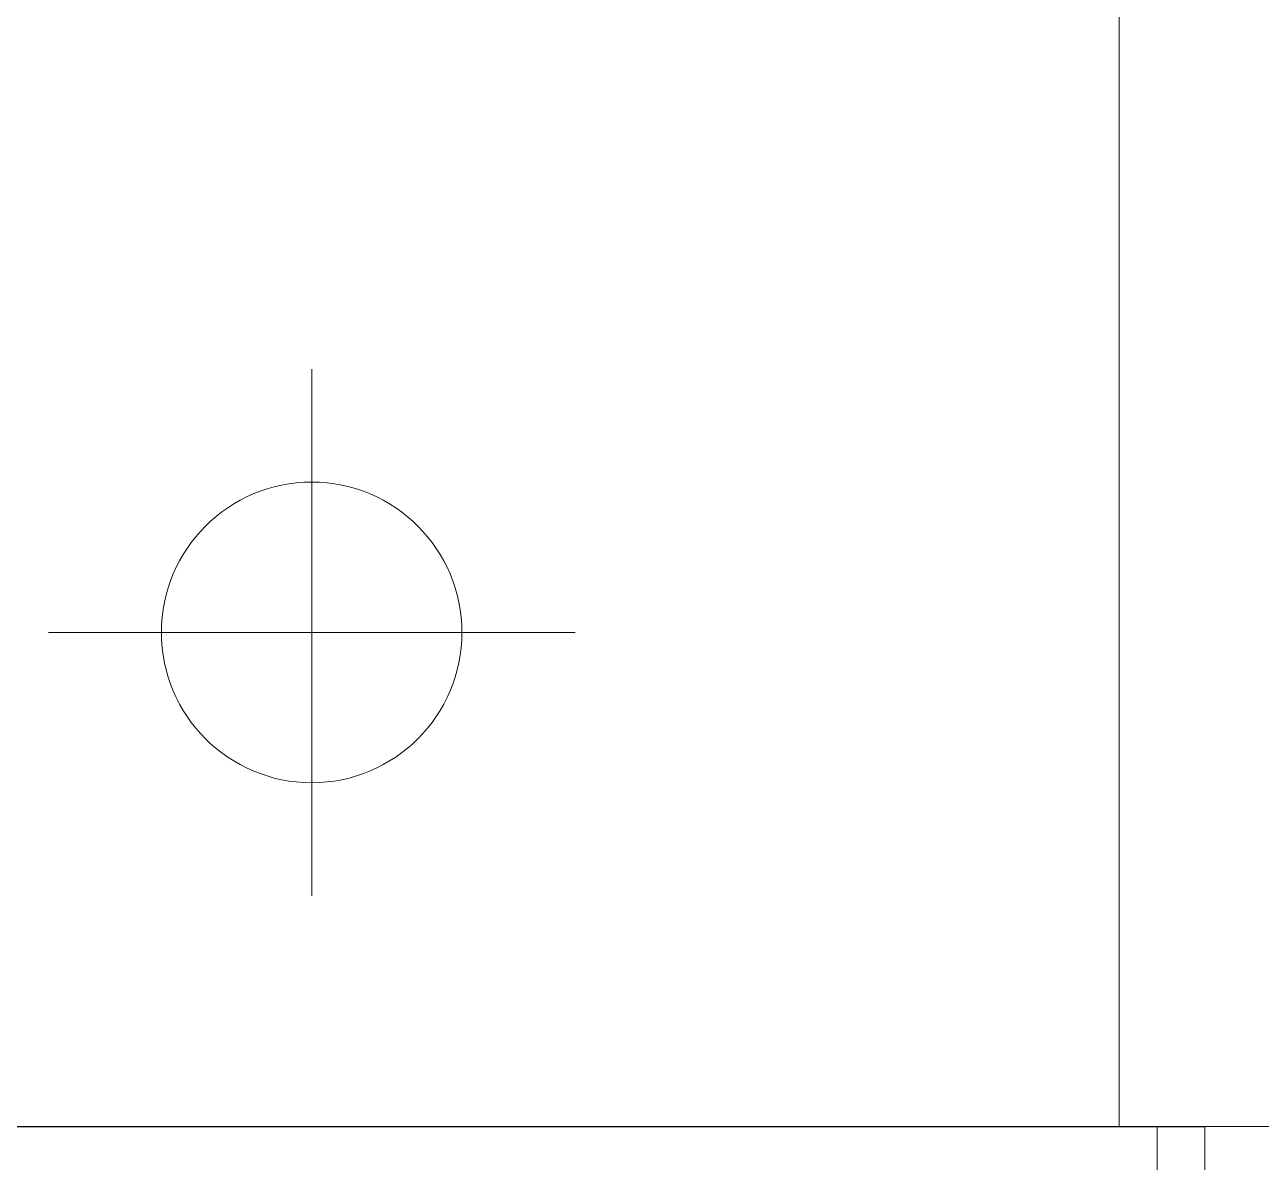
# Model space of a CAD drawing. Header units: millimetres. Extents: x -2143172 to 5255, y -610845 to 279739.
# Drawn here: x -1066677 to -1066027, y -582387 to -581789 of the extents above; entities that cross this region are included whole.
import ezdxf

# ---------------------------------------------------------------- set-up
doc = ezdxf.new("R2010")
doc.units = ezdxf.units.MM
doc.header["$LTSCALE"] = 30
doc.layers.get('0').update_dxf_attribs({"lineweight": 5})
for name, color, linetype, lineweight in [('Aluminum', 7, 'Continuous', 5), ('dims.', 152, 'Continuous', 5), ('LOADING', 163, 'Continuous', 5), ('NEW', 1, 'Continuous', 5), ('Walls', 32, 'Continuous', 5)]:
    doc.layers.add(name, color=color, linetype=linetype, lineweight=lineweight)

# ---------------------------------------------------------------- blocks, each defined once
blk = doc.blocks.new('*X49')
at = {"color": 0}
for p, q in [((13, 1), (13, 1)), ((13, 1), (13, 1)), ((13, 1), (13, 1)), ((13, 1), (13, 1)), ((13, 1), (13, 1)), ((13, 1), (13, 1)), ((13, 1), (13, 1)), ((13, 1), (13, 1)), ((13, 1), (13, 1)), ((13, 1), (13, 1)), ((13, 1), (13, 1)), ((13, 1), (13, 1)), ((13, 1), (13, 1)), ((13, 1), (13, 1)), ((13, 1), (13, 1)), ((13, 1), (14, 1)), ((13, 1), (14, 1)), ((13, 1), (14, 1)), ((13, 1), (13, 1)), ((13, 1), (13, 1)), ((13, 1), (13, 1)), ((13, 1), (13, 1)), ((13, 1), (13, 1)), ((13, 1), (13, 1)), ((13, 1), (13, 1)), ((13, 1), (13, 1)), ((13, 1), (13, 1)), ((13, 1), (13, 1)), ((13, 1), (13, 1)), ((13, 1), (13, 1)), ((13, 1), (13, 1)), ((13, 1), (13, 1)), ((13, 1), (13, 1)), ((13, 1), (13, 1)), ((13, 1), (13, 1)), ((13, 1), (13, 1)), ((13, 1), (13, 1)), ((13, 1), (13, 1)), ((13, 1), (13, 1)), ((13, 1), (13, 1)), ((13, 1), (13, 1)), ((13, 1), (13, 1)), ((13, 1), (13, 1)), ((13, 1), (13, 1)), ((13, 1), (13, 1)), ((13, 1), (13, 1)), ((13, 1), (13, 1)), ((13, 1), (13, 1)), ((13, 1), (13, 1)), ((13, 1), (13, 1)), ((13, 1), (13, 1)), ((13, 1), (13, 1)), ((13, 1), (13, 1)), ((13, 1), (13, 1)), ((13, 1), (13, 1)), ((13, 1), (13, 1)), ((13, 1), (13, 1)), ((13, 1), (13, 1)), ((13, 1), (13, 1)), ((13, 1), (13, 1)), ((13, 1), (13, 1)), ((13, 1), (13, 1)), ((13, 1), (13, 1)), ((13, 1), (13, 1)), ((13, 1), (13, 1)), ((13, 1), (13, 1)), ((13, 1), (13, 1)), ((13, 1), (13, 1)), ((13, 1), (13, 1)), ((13, 1), (13, 1)), ((13, 1), (13, 1)), ((13, 1), (13, 1)), ((13, 1), (13, 1)), ((13, 1), (13, 1)), ((13, 1), (13, 1)), ((13, 1), (13, 1)), ((13, 1), (13, 1)), ((13, 1), (13, 1)), ((13, 1), (13, 1)), ((13, 1), (13, 1)), ((13, 1), (13, 1)), ((13, 1), (13, 1)), ((13, 1), (13, 1)), ((13, 1), (13, 1)), ((13, 1), (13, 1)), ((13, 1), (13, 1)), ((13, 1), (13, 1)), ((13, 1), (13, 1)), ((13, 1), (13, 1)), ((13, 1), (13, 1)), ((13, 1), (13, 1)), ((13, 1), (13, 1)), ((13, 1), (13, 1)), ((13, 1), (13, 1)), ((13, 1), (13, 1)), ((13, 1), (13, 1)), ((13, 1), (13, 1)), ((13, 1), (13, 1)), ((13, 1), (13, 1)), ((13, 1), (13, 1)), ((13, 1), (13, 1)), ((13, 1), (13, 1)), ((13, 1), (13, 1)), ((13, 1), (13, 1)), ((13, 1), (13, 1)), ((13, 1), (13, 1)), ((13, 1), (13, 1)), ((13, 1), (13, 1)), ((13, 1), (13, 1)), ((13, 1), (13, 1)), ((13, 1), (13, 1)), ((13, 1), (13, 1)), ((13, 1), (13, 1)), ((13, 1), (13, 1)), ((13, 1), (13, 1)), ((13, 1), (13, 1)), ((13, 1), (13, 1)), ((13, 1), (13, 1)), ((13, 1), (13, 1)), ((13, 1), (13, 1)), ((13, 1), (13, 1)), ((13, 1), (13, 1)), ((13, 1), (13, 1)), ((13, 1), (14, 1)), ((13, 0), (13, 0)), ((13, 0), (13, 0)), ((13, 0), (13, 0)), ((13, 0), (13, 0)), ((13, 0), (13, 0)), ((13, 0), (13, 0)), ((13, 0), (13, 0)), ((13, 0), (13, 0)), ((13, 0), (13, 0)), ((13, 0), (13, 0)), ((13, 0), (13, 0)), ((13, 0), (13, 0)), ((13, 0), (13, 0)), ((13, 0), (13, 0)), ((13, 0), (13, 0)), ((13, 0), (13, 0)), ((13, 0), (13, 0)), ((13, 0), (13, 0)), ((13, 0), (13, 0)), ((13, 0), (13, 0)), ((13, 0), (13, 0)), ((13, 0), (13, 0)), ((13, 0), (13, 0)), ((13, 0), (13, 0)), ((13, 0), (13, 0)), ((13, 0), (13, 0)), ((13, 0), (13, 0)), ((13, 0), (13, 0)), ((13, 0), (13, 0)), ((13, 0), (13, 0)), ((13, 0), (13, 0)), ((13, 0), (13, 0)), ((13, 0), (13, 0)), ((13, 0), (13, 0)), ((13, 0), (13, 0)), ((13, 0), (13, 0)), ((13, 0), (13, 0)), ((13, 0), (13, 0)), ((13, 0), (13, 0)), ((13, 0), (13, 0)), ((13, 0), (13, 0)), ((13, 0), (13, 0)), ((13, 0), (13, 0)), ((13, 0), (13, 0)), ((13, 0), (13, 0)), ((13, 0), (13, 0)), ((13, 0), (13, 0)), ((13, 0), (13, 0)), ((13, 0), (14, 0)), ((13, 0), (14, 0)), ((13, 0), (13, 0)), ((13, 0), (14, 0)), ((14, 1), (14, 1)), ((14, 1), (14, 1)), ((14, 1), (14, 1)), ((14, 1), (14, 1)), ((14, 1), (14, 1)), ((14, 1), (14, 1)), ((14, 1), (14, 1)), ((14, 1), (14, 1)), ((14, 1), (14, 1)), ((14, 1), (14, 1)), ((14, 1), (14, 1)), ((14, 1), (14, 1)), ((14, 1), (14, 1)), ((14, 1), (14, 1)), ((14, 1), (14, 1)), ((14, 1), (14, 1)), ((14, 1), (14, 1)), ((14, 1), (14, 1)), ((14, 1), (14, 1)), ((14, 1), (14, 1)), ((14, 1), (14, 1)), ((14, 1), (14, 1)), ((14, 1), (14, 1)), ((14, 1), (14, 1)), ((14, 1), (14, 1)), ((14, 1), (14, 1)), ((14, 1), (14, 1)), ((14, 1), (14, 1)), ((14, 1), (14, 1)), ((14, 1), (14, 1)), ((14, 1), (14, 1)), ((14, 1), (14, 1)), ((14, 1), (14, 1)), ((14, 1), (14, 1)), ((14, 1), (14, 1)), ((14, 1), (14, 1)), ((14, 1), (14, 1)), ((14, 1), (14, 1)), ((14, 1), (14, 1)), ((14, 1), (14, 1)), ((14, 1), (14, 1)), ((14, 1), (14, 1)), ((14, 1), (14, 1)), ((14, 1), (14, 1)), ((14, 1), (14, 1)), ((14, 1), (14, 1)), ((14, 1), (14, 1)), ((14, 1), (14, 1)), ((14, 1), (14, 1)), ((14, 1), (14, 1)), ((14, 1), (14, 1)), ((14, 1), (14, 1)), ((14, 1), (14, 1)), ((14, 1), (14, 1)), ((14, 1), (14, 1)), ((14, 1), (14, 1)), ((14, 1), (14, 1)), ((14, 1), (14, 1)), ((14, 1), (14, 1)), ((14, 1), (14, 1)), ((14, 1), (14, 1)), ((14, 1), (14, 1)), ((14, 1), (14, 1)), ((14, 1), (14, 1)), ((14, 1), (14, 1)), ((14, 1), (14, 1)), ((14, 1), (14, 1)), ((14, 1), (14, 1)), ((14, 1), (14, 1)), ((14, 1), (14, 1)), ((14, 1), (14, 1)), ((14, 1), (14, 1)), ((14, 1), (14, 1)), ((14, 1), (14, 1)), ((14, 1), (14, 1)), ((14, 1), (14, 1)), ((14, 1), (14, 1)), ((14, 1), (14, 1)), ((14, 1), (14, 1)), ((14, 1), (14, 1)), ((14, 1), (14, 1)), ((14, 1), (14, 1)), ((14, 1), (14, 1)), ((14, 1), (14, 1)), ((14, 1), (14, 1)), ((14, 1), (14, 1)), ((14, 1), (14, 1)), ((14, 1), (14, 1)), ((14, 1), (14, 1)), ((14, 1), (14, 1)), ((14, 1), (14, 1)), ((14, 1), (14, 1)), ((14, 1), (14, 1)), ((14, 1), (14, 1)), ((14, 0), (14, 0)), ((14, 0), (14, 0)), ((14, 0), (14, 0)), ((14, 0), (14, 0)), ((14, 0), (14, 0)), ((14, 0), (14, 0)), ((14, 0), (14, 0)), ((14, 0), (14, 0)), ((14, 0), (14, 0)), ((14, 0), (14, 0)), ((14, 0), (14, 0)), ((14, 0), (14, 0)), ((14, 0), (14, 0)), ((14, 0), (14, 0)), ((14, 0), (14, 0)), ((14, 0), (14, 0)), ((14, 0), (14, 0)), ((14, 0), (14, 0)), ((14, 0), (14, 0)), ((14, 0), (14, 0)), ((14, 0), (14, 0)), ((14, 0), (14, 0)), ((14, 0), (14, 0)), ((14, 0), (14, 0)), ((14, 0), (14, 0)), ((14, 0), (14, 0)), ((14, 0), (14, 0)), ((14, 0), (14, 0)), ((14, 0), (14, 0)), ((14, 0), (14, 0)), ((14, 0), (14, 0)), ((14, 0), (14, 0)), ((14, 0), (14, 0)), ((14, 0), (14, 0)), ((14, 0), (14, 0)), ((14, 0), (14, 0)), ((14, 0), (14, 0)), ((14, 0), (14, 0)), ((14, 0), (14, 0)), ((14, 0), (14, 0)), ((14, 0), (14, 0)), ((14, 0), (14, 0)), ((14, 0), (14, 0)), ((14, 0), (14, 0)), ((14, 0), (14, 0)), ((14, 0), (14, 0)), ((14, 0), (14, 0)), ((14, 0), (14, 0)), ((13, 0), (13, 0)), ((13, 0), (14, 0)), ((13, 0), (13, 0)), ((13, 0), (14, 0)), ((13, 0), (13, 0)), ((13, 0), (14, 0)), ((13, 0), (13, 0)), ((13, 0), (13, 0)), ((13, 0), (13, 0)), ((13, 0), (13, 0)), ((13, 0), (14, 0)), ((13, 0), (13, 0)), ((13, 0), (14, 0)), ((13, 0), (13, 0)), ((13, 0), (14, 0)), ((13, 0), (13, 0)), ((13, 0), (14, 0)), ((13, 0), (13, 0)), ((13, 0), (14, 0)), ((13, 0), (13, 0)), ((13, 0), (14, 0)), ((13, 0), (13, 0)), ((13, 0), (14, 0)), ((13, 0), (13, 0)), ((13, 0), (13, 0)), ((13, 0), (13, 0)), ((13, 0), (14, 0)), ((13, 0), (13, 0)), ((13, 0), (14, 0)), ((13, 0), (13, 0)), ((13, 0), (14, 0)), ((13, 0), (13, 0)), ((13, 0), (14, 0)), ((13, 0), (13, 0)), ((13, 0), (13, 0)), ((13, 0), (13, 0)), ((13, 0), (13, 0)), ((13, 0), (13, 0)), ((13, 0), (13, 0)), ((13, 0), (13, 0)), ((13, 0), (13, 0)), ((13, 0), (13, 0)), ((13, 0), (13, 0)), ((13, 0), (13, 0)), ((13, 0), (13, 0)), ((13, 0), (13, 0)), ((13, 0), (13, 0)), ((13, 0), (13, 0)), ((13, 0), (13, 0)), ((13, 0), (13, 0)), ((13, 0), (13, 0)), ((13, 0), (13, 0)), ((13, 0), (13, 0)), ((13, 0), (13, 0)), ((13, 0), (13, 0)), ((13, 0), (13, 0)), ((13, 0), (13, 0)), ((13, 0), (13, 0)), ((13, 0), (13, 0)), ((13, 0), (13, 0)), ((13, 0), (13, 0)), ((13, 0), (13, 0)), ((13, 0), (13, 0)), ((13, 0), (13, 0)), ((13, -1), (13, -1)), ((13, -1), (13, -1)), ((13, -1), (13, -1)), ((13, -1), (13, -1)), ((13, -1), (13, -1)), ((13, -1), (14, -1)), ((13, -1), (13, -1)), ((14, 0), (14, 0)), ((14, 0), (14, 0)), ((14, 0), (14, 0)), ((14, 0), (14, 0)), ((14, 0), (14, 0)), ((14, 0), (14, 0)), ((14, 0), (14, 0)), ((14, 0), (14, 0)), ((14, 0), (14, 0)), ((14, 0), (14, 0)), ((14, 0), (14, 0)), ((14, 0), (14, 0)), ((14, 0), (14, 0)), ((14, 0), (14, 0)), ((14, 0), (14, 0)), ((13, 0), (14, 0)), ((14, 0), (14, 0)), ((14, 0), (14, 0)), ((14, 0), (14, 0)), ((14, 0), (14, 0)), ((14, 0), (14, 0)), ((14, 0), (14, 0)), ((14, 0), (14, 0)), ((14, 0), (14, 0)), ((14, 0), (14, 0)), ((14, 0), (14, 0)), ((14, 0), (14, 0)), ((14, 0), (14, 0)), ((14, 0), (14, 0)), ((14, 0), (14, 0)), ((14, 0), (14, 0)), ((14, 0), (14, 0)), ((14, 0), (14, 0)), ((14, 0), (14, 0)), ((14, 0), (14, 0)), ((14, 0), (14, 0)), ((14, 0), (14, 0)), ((14, 0), (14, 0)), ((14, 0), (14, 0)), ((14, 0), (14, 0)), ((14, 0), (14, 0)), ((14, 0), (14, 0)), ((14, 0), (14, 0)), ((14, 0), (14, 0)), ((14, 0), (14, 0)), ((14, 0), (14, 0)), ((14, 0), (14, 0)), ((14, 0), (14, 0)), ((14, 0), (14, 0)), ((14, 0), (14, 0)), ((14, -1), (14, -1)), ((14, -1), (14, -1)), ((14, -1), (14, -1)), ((14, -1), (14, -1)), ((14, -1), (14, -1))]:
    blk.add_line(p, q, dxfattribs=at)
blk = doc.blocks.new('*X48')
at = {"color": 0}
for p, q in [((5, 3), (5, 3)), ((5, 3), (5, 3)), ((5, 3), (5, 3)), ((5, 3), (5, 3)), ((5, 3), (5, 3)), ((5, 3), (5, 3)), ((5, 3), (5, 3)), ((5, 3), (5, 3)), ((5, 3), (5, 3)), ((5, 3), (5, 3)), ((5, 3), (5, 3)), ((5, 3), (5, 3)), ((5, 3), (5, 3)), ((5, 3), (5, 3)), ((5, 3), (5, 3)), ((5, 3), (5, 3)), ((5, 3), (5, 3)), ((5, 3), (5, 3)), ((5, 3), (5, 3)), ((5, 3), (5, 3)), ((5, 3), (5, 3)), ((5, 3), (5, 3)), ((5, 3), (5, 3)), ((5, 3), (5, 3)), ((5, 3), (5, 3)), ((5, 3), (5, 3)), ((5, 3), (5, 3)), ((5, 3), (5, 3)), ((5, 3), (5, 3)), ((5, 3), (5, 3)), ((5, 3), (5, 3)), ((5, 3), (5, 3)), ((5, 3), (5, 3)), ((5, 3), (5, 3)), ((5, 3), (5, 3)), ((5, 3), (5, 3)), ((5, 3), (5, 3)), ((5, 3), (5, 3)), ((5, 3), (5, 3)), ((5, 3), (5, 3)), ((5, 3), (5, 3)), ((5, 3), (5, 3)), ((5, 3), (5, 3)), ((5, 3), (5, 3)), ((5, 3), (5, 3)), ((5, 3), (5, 3)), ((5, 3), (5, 3)), ((5, 3), (5, 3)), ((5, 3), (5, 3)), ((5, 3), (5, 3)), ((5, 3), (5, 3)), ((5, 3), (5, 3)), ((5, 3), (5, 3)), ((5, 3), (5, 3)), ((5, 3), (5, 3)), ((5, 3), (5, 3)), ((5, 3), (5, 3)), ((5, 3), (5, 3)), ((5, 3), (5, 3)), ((5, 3), (5, 3)), ((5, 3), (5, 3)), ((5, 3), (5, 3)), ((5, 3), (5, 3)), ((5, 3), (5, 3)), ((5, 3), (5, 3)), ((5, 3), (5, 3)), ((6, 3), (5, 3)), ((5, 3), (5, 3)), ((6, 3), (5, 3)), ((5, 3), (5, 3)), ((6, 3), (5, 3)), ((5, 3), (5, 3)), ((6, 3), (5, 3)), ((5, 3), (5, 3)), ((5, 3), (5, 3)), ((5, 3), (5, 3)), ((5, 3), (5, 3)), ((5, 3), (5, 3)), ((5, 3), (5, 3)), ((5, 3), (5, 3)), ((5, 3), (5, 3)), ((5, 3), (5, 3)), ((5, 3), (5, 3)), ((5, 3), (5, 3)), ((5, 3), (5, 3)), ((5, 3), (5, 3)), ((5, 3), (5, 3)), ((5, 3), (5, 3)), ((5, 3), (5, 3)), ((5, 3), (5, 3)), ((5, 3), (5, 3)), ((5, 3), (5, 3)), ((5, 3), (5, 3)), ((5, 3), (5, 3)), ((5, 3), (5, 3)), ((5, 3), (5, 3)), ((6, 3), (6, 3)), ((6, 3), (6, 3)), ((6, 3), (6, 3)), ((6, 3), (6, 3)), ((6, 3), (6, 3)), ((6, 3), (6, 3)), ((6, 3), (6, 3)), ((6, 3), (6, 3)), ((6, 3), (6, 3)), ((6, 3), (6, 3)), ((6, 3), (6, 3)), ((6, 3), (6, 3)), ((6, 3), (6, 3)), ((6, 3), (6, 3)), ((6, 3), (6, 3)), ((6, 3), (6, 3)), ((6, 3), (6, 3)), ((6, 3), (6, 3)), ((6, 3), (6, 3)), ((6, 3), (6, 3)), ((6, 3), (6, 3)), ((6, 3), (6, 3)), ((6, 3), (6, 3)), ((6, 3), (6, 3)), ((6, 3), (6, 3)), ((6, 3), (6, 3)), ((6, 3), (6, 3)), ((6, 3), (6, 3)), ((6, 3), (6, 3)), ((6, 3), (6, 3)), ((6, 3), (6, 3)), ((6, 3), (6, 3)), ((6, 3), (6, 3)), ((6, 3), (6, 3)), ((6, 3), (6, 3)), ((6, 3), (6, 3)), ((6, 3), (6, 3)), ((6, 3), (6, 3)), ((6, 3), (6, 3)), ((6, 3), (6, 3)), ((6, 3), (6, 3)), ((6, 3), (6, 3)), ((6, 3), (6, 3)), ((6, 3), (6, 3)), ((6, 3), (6, 3)), ((6, 3), (6, 3)), ((6, 3), (6, 3)), ((6, 3), (6, 3)), ((6, 3), (6, 3)), ((6, 3), (6, 3)), ((6, 3), (6, 3)), ((6, 3), (6, 3)), ((6, 3), (6, 3)), ((6, 3), (6, 3)), ((6, 3), (6, 3)), ((6, 3), (6, 3)), ((6, 3), (6, 3)), ((6, 3), (6, 3)), ((6, 3), (6, 3)), ((6, 3), (6, 3)), ((6, 3), (6, 3)), ((6, 3), (6, 3)), ((6, 3), (6, 3)), ((6, 3), (6, 3)), ((6, 3), (6, 3)), ((6, 3), (6, 3)), ((6, 3), (6, 3)), ((6, 3), (6, 3)), ((6, 3), (6, 3)), ((6, 3), (6, 3)), ((6, 3), (6, 3)), ((6, 3), (6, 3)), ((6, 3), (6, 3)), ((6, 3), (6, 3)), ((6, 3), (6, 3)), ((6, 3), (6, 3)), ((6, 3), (6, 3)), ((6, 3), (6, 3)), ((6, 3), (6, 3)), ((6, 3), (6, 3)), ((6, 3), (6, 3)), ((6, 3), (6, 3)), ((6, 3), (6, 3)), ((6, 3), (6, 3)), ((6, 3), (6, 3)), ((6, 3), (6, 3)), ((6, 3), (6, 3)), ((6, 3), (6, 3)), ((6, 3), (6, 3)), ((6, 3), (6, 3)), ((6, 3), (6, 3)), ((6, 3), (6, 3)), ((6, 3), (6, 3)), ((6, 3), (6, 3)), ((6, 3), (6, 3)), ((6, 3), (6, 3)), ((6, 3), (6, 3)), ((6, 3), (6, 3)), ((6, 3), (6, 3)), ((6, 3), (6, 3)), ((6, 3), (6, 3)), ((6, 3), (6, 3)), ((6, 3), (6, 3)), ((6, 3), (6, 3)), ((6, 3), (6, 3)), ((6, 3), (6, 3)), ((6, 3), (6, 3)), ((6, 3), (6, 3)), ((6, 3), (6, 3)), ((6, 3), (6, 3)), ((6, 3), (6, 3)), ((6, 3), (6, 3)), ((6, 3), (6, 3)), ((6, 3), (6, 3)), ((6, 3), (6, 3)), ((6, 3), (6, 3)), ((6, 3), (6, 3)), ((6, 3), (6, 3)), ((6, 3), (6, 3)), ((6, 3), (6, 3)), ((6, 3), (6, 3)), ((6, 3), (6, 3)), ((6, 3), (6, 3)), ((6, 3), (6, 3)), ((6, 3), (6, 3)), ((6, 3), (6, 3)), ((6, 3), (6, 3)), ((6, 3), (6, 3)), ((6, 3), (6, 3)), ((6, 3), (6, 3)), ((6, 3), (6, 3)), ((6, 3), (6, 3)), ((6, 3), (6, 3)), ((6, 3), (6, 3)), ((6, 3), (6, 3)), ((6, 3), (6, 3)), ((6, 3), (6, 3)), ((6, 3), (6, 3)), ((6, 3), (6, 3)), ((6, 3), (6, 3)), ((6, 3), (6, 3)), ((6, 3), (6, 3)), ((6, 3), (6, 3)), ((6, 3), (6, 3)), ((6, 3), (6, 3)), ((6, 3), (6, 3)), ((6, 3), (6, 3)), ((6, 3), (6, 3)), ((6, 3), (6, 3)), ((6, 3), (6, 3)), ((6, 3), (6, 3)), ((6, 3), (6, 3)), ((6, 3), (6, 3)), ((6, 3), (6, 3)), ((6, 3), (6, 3)), ((6, 3), (6, 3)), ((6, 3), (6, 3)), ((6, 3), (6, 3)), ((6, 3), (6, 3)), ((6, 3), (6, 3)), ((6, 3), (6, 3)), ((6, 3), (6, 3)), ((6, 3), (6, 3)), ((6, 3), (6, 3)), ((6, 3), (6, 3)), ((6, 3), (6, 3)), ((6, 3), (6, 3)), ((6, 3), (6, 3)), ((6, 3), (6, 3)), ((6, 3), (6, 3)), ((6, 3), (6, 3)), ((6, 3), (6, 3)), ((6, 3), (6, 3)), ((6, 3), (6, 3)), ((6, 3), (6, 3)), ((6, 3), (6, 3)), ((6, 3), (6, 3)), ((6, 3), (6, 3)), ((6, 3), (6, 3)), ((6, 3), (6, 3)), ((6, 3), (6, 3)), ((6, 3), (6, 3)), ((6, 3), (6, 3)), ((6, 3), (6, 3)), ((6, 3), (6, 3)), ((6, 3), (6, 3)), ((6, 3), (6, 3)), ((6, 3), (6, 3)), ((6, 3), (6, 3)), ((6, 3), (6, 3)), ((6, 3), (6, 3)), ((6, 3), (6, 3)), ((6, 3), (6, 3)), ((6, 3), (6, 3)), ((6, 3), (6, 3)), ((6, 3), (6, 3)), ((6, 3), (6, 3)), ((6, 3), (6, 3)), ((6, 3), (6, 3)), ((6, 3), (6, 3)), ((6, 3), (6, 3)), ((6, 3), (6, 3)), ((6, 3), (6, 3)), ((6, 3), (6, 3)), ((6, 3), (5, 3)), ((6, 3), (5, 3)), ((6, 3), (5, 3)), ((6, 3), (5, 3)), ((6, 3), (5, 3)), ((6, 3), (6, 3)), ((6, 3), (6, 3)), ((6, 3), (6, 3)), ((6, 3), (6, 3)), ((6, 3), (6, 3)), ((6, 3), (6, 3)), ((6, 3), (6, 3)), ((6, 3), (6, 3)), ((6, 3), (6, 3)), ((6, 3), (6, 3)), ((6, 3), (6, 3)), ((6, 3), (6, 3)), ((6, 3), (6, 3)), ((6, 3), (6, 3)), ((6, 3), (6, 3)), ((6, 3), (6, 3)), ((6, 3), (6, 3)), ((6, 3), (6, 3)), ((6, 3), (6, 3)), ((6, 3), (6, 3)), ((6, 3), (6, 3)), ((6, 3), (6, 3)), ((6, 3), (6, 3)), ((6, 3), (6, 3)), ((6, 3), (6, 3)), ((6, 3), (6, 3)), ((6, 3), (6, 3)), ((6, 3), (6, 3)), ((6, 3), (6, 3)), ((6, 3), (6, 3)), ((6, 3), (6, 3)), ((6, 3), (6, 3)), ((6, 3), (6, 3)), ((6, 3), (6, 3)), ((6, 3), (6, 3)), ((6, 3), (6, 3)), ((6, 3), (6, 3)), ((6, 3), (6, 3)), ((6, 3), (6, 3)), ((6, 3), (6, 3)), ((6, 3), (6, 3)), ((6, 3), (6, 3)), ((6, 3), (6, 3)), ((6, 3), (6, 3)), ((6, 3), (6, 3)), ((6, 3), (6, 3)), ((6, 3), (6, 3)), ((6, 3), (6, 3)), ((6, 3), (6, 3)), ((6, 3), (6, 3)), ((6, 3), (6, 3)), ((6, 3), (6, 3)), ((6, 3), (6, 3)), ((6, 3), (6, 3)), ((6, 3), (6, 3)), ((6, 3), (6, 3)), ((6, 3), (6, 3)), ((6, 3), (6, 3)), ((6, 3), (6, 3)), ((6, 3), (6, 3)), ((6, 3), (6, 3)), ((6, 3), (6, 3)), ((6, 3), (6, 3)), ((6, 3), (6, 3)), ((6, 3), (6, 3)), ((6, 3), (6, 3)), ((6, 3), (6, 3)), ((6, 3), (6, 3)), ((6, 3), (6, 3)), ((6, 3), (6, 3)), ((6, 3), (6, 3)), ((6, 3), (6, 3)), ((6, 3), (6, 3)), ((6, 3), (6, 3)), ((6, 3), (6, 3)), ((6, 3), (6, 3)), ((6, 3), (6, 3)), ((6, 3), (6, 3)), ((6, 3), (6, 3)), ((6, 3), (6, 3)), ((6, 3), (6, 3)), ((6, 3), (6, 3)), ((6, 3), (6, 3)), ((6, 3), (6, 3)), ((6, 3), (6, 3)), ((6, 3), (6, 3)), ((6, 3), (6, 3)), ((6, 3), (6, 3)), ((6, 3), (6, 3)), ((6, 3), (6, 3)), ((6, 3), (6, 3)), ((6, 3), (6, 3)), ((6, 3), (6, 3)), ((6, 3), (6, 3)), ((6, 3), (6, 3)), ((6, 3), (6, 3)), ((6, 3), (6, 3)), ((6, 3), (6, 3)), ((6, 3), (6, 3)), ((6, 3), (6, 3)), ((6, 3), (6, 3)), ((6, 3), (6, 3)), ((6, 3), (6, 3)), ((6, 3), (6, 3)), ((6, 3), (6, 3)), ((6, 3), (6, 3)), ((6, 3), (6, 3)), ((6, 3), (6, 3)), ((6, 3), (6, 3)), ((6, 3), (6, 3)), ((6, 3), (6, 3)), ((6, 3), (6, 3)), ((6, 3), (6, 3)), ((6, 3), (6, 3)), ((6, 3), (6, 3)), ((6, 3), (6, 3)), ((6, 3), (6, 3)), ((6, 3), (6, 3)), ((6, 3), (6, 3)), ((6, 3), (6, 3)), ((6, 3), (6, 3)), ((6, 3), (6, 3)), ((6, 3), (6, 3)), ((6, 3), (6, 3)), ((6, 3), (6, 3)), ((6, 3), (6, 3)), ((6, 3), (6, 3)), ((6, 3), (6, 3)), ((6, 3), (6, 3)), ((6, 3), (6, 3)), ((6, 3), (6, 3)), ((6, 3), (6, 3)), ((6, 3), (6, 3)), ((6, 3), (6, 3)), ((6, 3), (6, 3)), ((6, 3), (6, 3)), ((6, 3), (6, 3)), ((6, 3), (6, 3)), ((6, 3), (6, 3)), ((6, 3), (6, 3)), ((6, 3), (6, 3)), ((6, 3), (6, 3)), ((6, 3), (6, 3)), ((6, 3), (6, 3)), ((6, 3), (6, 3)), ((6, 3), (6, 3)), ((6, 3), (6, 3)), ((6, 3), (6, 3)), ((6, 3), (6, 3)), ((6, 3), (6, 3)), ((6, 3), (6, 3)), ((6, 3), (6, 3)), ((6, 3), (6, 3)), ((6, 3), (6, 3)), ((6, 3), (6, 3)), ((6, 3), (6, 3)), ((6, 3), (6, 3)), ((6, 3), (6, 3)), ((6, 3), (6, 3)), ((6, 3), (6, 3)), ((6, 3), (6, 3)), ((6, 3), (6, 3)), ((6, 3), (6, 3)), ((6, 3), (6, 3)), ((6, 3), (6, 3)), ((6, 3), (6, 3)), ((6, 3), (6, 3)), ((6, 3), (6, 3)), ((6, 3), (6, 3)), ((6, 3), (6, 3)), ((6, 3), (6, 3)), ((6, 3), (6, 3)), ((6, 3), (6, 3)), ((6, 3), (6, 3)), ((6, 3), (6, 3)), ((6, 3), (6, 3)), ((6, 3), (6, 3)), ((6, 3), (6, 3)), ((6, 3), (6, 3)), ((6, 3), (6, 3)), ((6, 3), (6, 3)), ((6, 3), (6, 3)), ((6, 3), (6, 3)), ((6, 3), (6, 3)), ((6, 3), (6, 3)), ((6, 3), (6, 3)), ((6, 3), (6, 3)), ((6, 3), (6, 3)), ((6, 3), (6, 3)), ((6, 3), (6, 3)), ((6, 3), (6, 3)), ((6, 3), (6, 3)), ((6, 3), (6, 3)), ((6, 3), (6, 3)), ((6, 3), (6, 3)), ((6, 3), (6, 3)), ((6, 3), (6, 3)), ((6, 3), (6, 3)), ((6, 3), (6, 3)), ((6, 3), (6, 3)), ((6, 3), (6, 3)), ((6, 3), (6, 3)), ((6, 3), (6, 3)), ((6, 3), (6, 3)), ((6, 3), (6, 3)), ((6, 3), (6, 3)), ((6, 3), (6, 3)), ((6, 3), (6, 3)), ((6, 3), (6, 3)), ((6, 3), (6, 3)), ((6, 3), (6, 3)), ((6, 3), (6, 3)), ((6, 3), (6, 3)), ((6, 3), (6, 3)), ((6, 3), (6, 3)), ((6, 3), (6, 3)), ((6, 3), (6, 3)), ((6, 3), (6, 3)), ((6, 3), (6, 3)), ((6, 3), (6, 3)), ((6, 3), (6, 3)), ((6, 3), (6, 3)), ((6, 3), (6, 3)), ((6, 3), (6, 3)), ((6, 3), (6, 3)), ((6, 3), (6, 3)), ((6, 3), (6, 3)), ((6, 3), (6, 3)), ((6, 3), (6, 3)), ((6, 3), (6, 3)), ((6, 3), (6, 3)), ((6, 3), (6, 3)), ((6, 3), (6, 3)), ((6, 3), (6, 3)), ((6, 3), (6, 3)), ((6, 3), (6, 3)), ((6, 3), (6, 3)), ((6, 3), (6, 3)), ((6, 3), (6, 3)), ((6, 3), (6, 3)), ((6, 3), (6, 3)), ((6, 3), (6, 3)), ((6, 3), (6, 3)), ((6, 3), (6, 3)), ((6, 3), (6, 3)), ((6, 3), (6, 3)), ((6, 3), (6, 3)), ((6, 3), (6, 3)), ((6, 3), (6, 3)), ((6, 3), (6, 3)), ((6, 3), (6, 3)), ((6, 3), (6, 3)), ((6, 3), (6, 3)), ((6, 3), (6, 3)), ((6, 3), (6, 3)), ((6, 3), (6, 3)), ((6, 3), (6, 3)), ((6, 3), (6, 3)), ((6, 3), (6, 3)), ((6, 3), (6, 3)), ((6, 3), (6, 3)), ((6, 3), (6, 3)), ((6, 3), (6, 3)), ((6, 3), (6, 3)), ((6, 3), (6, 3)), ((6, 3), (6, 3)), ((6, 3), (6, 3)), ((6, 3), (6, 3)), ((6, 3), (6, 3)), ((6, 3), (6, 3)), ((6, 3), (6, 3)), ((6, 3), (6, 3)), ((6, 3), (6, 3)), ((6, 3), (6, 3)), ((6, 3), (6, 3)), ((6, 3), (6, 3)), ((6, 3), (6, 3)), ((6, 3), (6, 3)), ((6, 3), (6, 3)), ((6, 3), (6, 3)), ((6, 3), (6, 3)), ((6, 3), (6, 3)), ((6, 3), (6, 3)), ((6, 3), (6, 3)), ((6, 3), (6, 3)), ((6, 3), (6, 3)), ((6, 3), (6, 3)), ((6, 3), (6, 3)), ((6, 3), (6, 3)), ((6, 3), (6, 3)), ((6, 3), (6, 3)), ((6, 3), (6, 3)), ((6, 3), (6, 3)), ((6, 3), (6, 3)), ((6, 3), (6, 3)), ((6, 3), (6, 3)), ((6, 3), (6, 3)), ((6, 3), (6, 3)), ((6, 3), (6, 3)), ((6, 3), (6, 3)), ((6, 3), (6, 3)), ((6, 3), (6, 3)), ((6, 3), (6, 3)), ((6, 3), (6, 3)), ((6, 3), (6, 3)), ((6, 3), (6, 3)), ((6, 3), (6, 3)), ((6, 3), (6, 3)), ((6, 3), (6, 3)), ((6, 3), (6, 3)), ((6, 3), (6, 3)), ((6, 3), (6, 3)), ((6, 3), (6, 3)), ((6, 3), (6, 3)), ((6, 3), (6, 3)), ((6, 3), (6, 3)), ((6, 3), (6, 3))]:
    blk.add_line(p, q, dxfattribs=at)
blk = doc.blocks.new('GF21043-P')
at = {"color": 0}
for p, q in [((0.8, 0.75), (-0.8, 0.75)), ((0.8, 0), (0.8, 0.75))]:
    blk.add_line(p, q, dxfattribs=at)
for points in [[(0.8, 0.75), (0.8, 0.75), (0.8, 0.75), (0.8, 0.75), (0.8, 0.75), (0.8, 0.75), (0.8, 0.75), (0.8, 0.75), (0.8, 0.75), (0.8, 0.75), (0.8, 0.75), (0.8, 0.75), (0.8, 0.75), (0.8, 0.75), (0.8, 0.75), (0.8, 0.75), (0.8, 0.75), (0.8, 0.75), (0.8, 0.75), (0.8, 0.75), (0.8, 0.75), (0.8, 0.75), (0.8, 0.75), (0.8, 0.75), (0.8, 0.75), (0.8, 0.75), (0.8, 0.75), (0.8, 0.75), (0.8, 0.75), (0.8, 0.75), (0.8, 0.75), (0.8, 0.75), (0.8, 0.75), (0.8, 0.75), (0.8, 0.75), (0.8, 0.75), (0.8, 0.75), (0.8, 0.75), (0.8, 0.75), (0.8, 0.75), (0.8, 0.75), (0.8, 0.75), (0.8, 0.75), (0.8, 0.75), (0.8, 0.75), (0.8, 0.75), (0.8, 0.75), (0.8, 0.75), (0.8, 0.75), (0.8, 0.75), (0.8, 0.75), (0.8, 0.75), (0.8, 0.75), (0.8, 0.75), (0.8, 0.75), (0.8, 0.75), (0.8, 0.75), (0.8, 0.75), (0.8, 0.75), (0.8, 0.75), (0.8, 0.75), (0.8, 0.75), (0.8, 0.75), (0.8, 0.75), (0.8, 0.75), (0.8, 0.75), (0.8, 0.75), (0.8, 0.75), (0.8, 0.75), (0.8, 0.75), (0.8, 0.75), (0.8, 0.75), (0.8, 0.75), (0.8, 0.75), (0.8, 0.75), (0.8, 0.75), (0.8, 0.75), (0.8, 0.75), (0.8, 0.75), (0.8, 0.75), (0.8, 0.75), (0.8, 0.75), (0.8, 0.75), (0.8, 0.75), (0.8, 0.75), (0.8, 0.75), (0.8, 0.75), (0.8, 0.75), (0.8, 0.75), (0.8, 0.75), (0.8, 0.75), (0.8, 0.75), (0.8, 0.75), (0.8, 0.75), (0.8, 0.75), (0.8, 0.75), (0.8, 0.75), (0.8, 0.75), (0.8, 0.75), (0.8, 0.75), (0.8, 0.75), (0.8, 0.75), (0.8, 0.75), (0.8, 0.75), (0.8, 0.75), (0.8, 0.75), (0.8, 0.75), (0.8, 0.75), (0.8, 0.75), (0.8, 0.75), (0.8, 0.75), (0.8, 0.75), (0.8, 0.75), (0.8, 0.75), (0.8, 0.75), (0.8, 0.75), (0.8, 0.75), (0.8, 0.75), (0.8, 0.75), (0.8, 0.75), (0.8, 0.75), (0.8, 0.75), (0.8, 0.75), (0.8, 0.75), (0.8, 0.75), (0.8, 0.75), (0.8, 0.75), (0.8, 0.75), (0.8, 0.75), (0.8, 0.75), (0.8, 0.75), (0.8, 0.75), (0.8, 0.75), (0.8, 0.75), (0.8, 0.75), (0.8, 0.75), (0.8, 0.75), (0.8, 0.75), (0.8, 0.75), (0.8, 0.75), (0.8, 0.75), (0.8, 0.75), (0.8, 0.75), (0.8, 0.75), (0.8, 0.75), (0.8, 0.75), (0.8, 0.75), (0.8, 0.75), (0.8, 0.75), (0.8, 0.75), (0.8, 0.75), (0.8, 0.75), (0.8, 0.75), (0.8, 0.75), (0.8, 0.75), (0.8, 0.75), (0.8, 0.75), (0.8, 0.75), (0.8, 0.75), (0.8, 0.75), (0.8, 0.75), (0.8, 0.75), (0.8, 0.75), (0.8, 0.75), (0.8, 0.75), (0.8, 0.75), (0.8, 0.75), (0.8, 0.75), (0.8, 0.75), (0.8, 0.75), (0.8, 0.75), (0.8, 0.75), (0.8, 0.75), (0.8, 0.75), (0.8, 0.75), (0.8, 0.75), (0.8, 0.75), (0.8, 0.75), (0.8, 0.75), (0.8, 0.75), (0.8, 0.75), (0.8, 0.75), (0.8, 0.75), (0.8, 0.75), (0.8, 0.75), (0.8, 0.75), (0.8, 0.75), (0.8, 0.75), (0.8, 0.75), (0.8, 0.75), (0.8, 0.75), (0.8, 0.75), (0.8, 0.75), (0.8, 0.75), (0.8, 0.75), (0.8, 0.75), (0.8, 0.75), (0.8, 0.75), (0.8, 0.75), (0.8, 0.75), (0.8, 0.75), (0.8, 0.75), (0.8, 0.75), (0.8, 0.75), (0.8, 0.75), (0.8, 0.75), (0.8, 0.75), (0.8, 0.75), (0.8, 0.75), (0.8, 0.75), (0.8, 0.75), (0.8, 0.75), (0.8, 0.75), (0.8, 0.75), (0.8, 0.75), (0.8, 0.75), (0.8, 0.75), (0.8, 0.75), (0.8, 0.75), (0.8, 0.75), (0.8, 0.75), (0.8, 0.75), (0.8, 0.75), (0.8, 0.75), (0.8, 0.75), (0.8, 0.75), (0.8, 0.75), (0.8, 0.75), (0.8, 0.75), (0.8, 0.75), (0.8, 0.75), (0.8, 0.75), (0.8, 0.75), (0.8, 0.75), (0.8, 0.75), (0.8, 0.75), (0.8, 0.75), (0.8, 0.75), (0.8, 0.75), (0.8, 0.75), (0.8, 0.75), (0.8, 0.75), (0.8, 0.75), (0.8, 0.75), (0.8, 0.75), (0.8, 0.75), (0.8, 0.75), (0.8, 0.75), (0.8, 0.75), (0.8, 0.75), (0.8, 0.75), (0.8, 0.75), (0.8, 0.75), (0.8, 0.75), (0.8, 0.75), (0.8, 0.75), (0.8, 0.75), (0.8, 0.75), (0.8, 0.75), (0.8, 0.75), (0.8, 0.75), (0.8, 0.75), (0.8, 0.75), (0.8, 0.75), (0.8, 0.75), (0.8, 0.75), (0.8, 0.75), (0.8, 0.75), (0.8, 0.75), (0.8, 0.75), (0.8, 0.75), (0.8, 0.75), (0.8, 0.75), (0.8, 0.75), (0.8, 0.75), (0.8, 0.75), (0.8, 0.75)], [(0.8, 0.75), (0.8, 0.75), (0.8, 0.75), (0.8, 0.75), (0.8, 0.75), (0.8, 0.75), (0.8, 0.75), (0.8, 0.75), (0.8, 0.75), (0.8, 0.75), (0.8, 0.75), (0.8, 0.75), (0.8, 0.75), (0.8, 0.75), (0.8, 0.75), (0.8, 0.75), (0.8, 0.75), (0.8, 0.75), (0.8, 0.75), (0.8, 0.75), (0.8, 0.75), (0.8, 0.75), (0.8, 0.75), (0.8, 0.75), (0.8, 0.75), (0.8, 0.75), (0.8, 0.75), (0.8, 0.75), (0.8, 0.75), (0.8, 0.75), (0.8, 0.75), (0.8, 0.75), (0.8, 0.75), (0.8, 0.75), (0.8, 0.75), (0.8, 0.75), (0.8, 0.75), (0.8, 0.75), (0.8, 0.75), (0.8, 0.75), (0.8, 0.75), (0.8, 0.75), (0.8, 0.75), (0.8, 0.75), (0.8, 0.75), (0.8, 0.75), (0.8, 0.75), (0.8, 0.75), (0.8, 0.75), (0.8, 0.75), (0.8, 0.75), (0.8, 0.75), (0.8, 0.75), (0.8, 0.75), (0.8, 0.75), (0.8, 0.75), (0.8, 0.75), (0.8, 0.75), (0.8, 0.75), (0.8, 0.75), (0.8, 0.75), (0.8, 0.75), (0.8, 0.75), (0.8, 0.75), (0.8, 0.75), (0.8, 0.75), (0.8, 0.75), (0.8, 0.75), (0.8, 0.75), (0.8, 0.75), (0.8, 0.75), (0.8, 0.75), (0.8, 0.75), (0.8, 0.75), (0.8, 0.75), (0.8, 0.75), (0.8, 0.75), (0.8, 0.75), (0.8, 0.75), (0.8, 0.75), (0.8, 0.75), (0.8, 0.75), (0.8, 0.75), (0.8, 0.75), (0.8, 0.75), (0.8, 0.75), (0.8, 0.75), (0.8, 0.75), (0.8, 0.75), (0.8, 0.75), (0.8, 0.75), (0.8, 0.75), (0.8, 0.75), (0.8, 0.75), (0.8, 0.75), (0.8, 0.75), (0.8, 0.75), (0.8, 0.75), (0.8, 0.75), (0.8, 0.75), (0.8, 0.75), (0.8, 0.75), (0.8, 0.75), (0.8, 0.75), (0.8, 0.75), (0.8, 0.75), (0.8, 0.75), (0.8, 0.75), (0.8, 0.75), (0.8, 0.75), (0.8, 0.75), (0.8, 0.75), (0.8, 0.75), (0.8, 0.75), (0.8, 0.75), (0.8, 0.75), (0.8, 0.75), (0.8, 0.75), (0.8, 0.75), (0.8, 0.75), (0.8, 0.75), (0.8, 0.75), (0.8, 0.75), (0.8, 0.75), (0.8, 0.75), (0.8, 0.75), (0.8, 0.75), (0.8, 0.75), (0.8, 0.75), (0.8, 0.75), (0.8, 0.75), (0.8, 0.75), (0.8, 0.75), (0.8, 0.75), (0.8, 0.75), (0.8, 0.75), (0.8, 0.75), (0.8, 0.75), (0.8, 0.75), (0.8, 0.75), (0.8, 0.75), (0.8, 0.75), (0.8, 0.75), (0.8, 0.75), (0.8, 0.75), (0.8, 0.75), (0.8, 0.75), (0.8, 0.75), (0.8, 0.75), (0.8, 0.75), (0.8, 0.75), (0.8, 0.75), (0.8, 0.75), (0.8, 0.75), (0.8, 0.75), (0.8, 0.75), (0.8, 0.75), (0.8, 0.75), (0.8, 0.75), (0.8, 0.75), (0.8, 0.75), (0.8, 0.75), (0.8, 0.75), (0.8, 0.75), (0.8, 0.75), (0.8, 0.75), (0.8, 0.75), (0.8, 0.75), (0.8, 0.75), (0.8, 0.75), (0.8, 0.75), (0.8, 0.75), (0.8, 0.75), (0.8, 0.75), (0.8, 0.75), (0.8, 0.75), (0.8, 0.75), (0.8, 0.75), (0.8, 0.75), (0.8, 0.75), (0.8, 0.75), (0.8, 0.75), (0.8, 0.75), (0.8, 0.75), (0.8, 0.75), (0.8, 0.75), (0.8, 0.75), (0.8, 0.75), (0.8, 0.75), (0.8, 0.75), (0.8, 0.75), (0.8, 0.75), (0.8, 0.75), (0.8, 0.75), (0.8, 0.75), (0.8, 0.75), (0.8, 0.75), (0.8, 0.75), (0.8, 0.75), (0.8, 0.75), (0.8, 0.75), (0.8, 0.75), (0.8, 0.75), (0.8, 0.75), (0.8, 0.75), (0.8, 0.75), (0.8, 0.75), (0.8, 0.75), (0.8, 0.75), (0.8, 0.75), (0.8, 0.75), (0.8, 0.75), (0.8, 0.75), (0.8, 0.75), (0.8, 0.75), (0.8, 0.75), (0.8, 0.75), (0.8, 0.75), (0.8, 0.75)], [(0.8, 0.75), (0.8, 0.75), (0.8, 0.75), (0.8, 0.75), (0.8, 0.75), (0.8, 0.75), (0.8, 0.75), (0.8, 0.75), (0.8, 0.75), (0.8, 0.75), (0.8, 0.75), (0.8, 0.75), (0.8, 0.75), (0.8, 0.75), (0.8, 0.75), (0.8, 0.75), (0.8, 0.75), (0.8, 0.75), (0.8, 0.75), (0.8, 0.75), (0.8, 0.75), (0.8, 0.75), (0.8, 0.75), (0.8, 0.75), (0.8, 0.75), (0.8, 0.75), (0.8, 0.75), (0.8, 0.75), (0.8, 0.75), (0.8, 0.75), (0.8, 0.75), (0.8, 0.75), (0.8, 0.75), (0.8, 0.75), (0.8, 0.75), (0.8, 0.75), (0.8, 0.75), (0.8, 0.75), (0.8, 0.75), (0.8, 0.75), (0.8, 0.75), (0.8, 0.75), (0.8, 0.75), (0.8, 0.75), (0.8, 0.75), (0.8, 0.75), (0.8, 0.75), (0.8, 0.75), (0.8, 0.75), (0.8, 0.75), (0.8, 0.75), (0.8, 0.75), (0.8, 0.75), (0.8, 0.75), (0.8, 0.75), (0.8, 0.75), (0.8, 0.75), (0.8, 0.75), (0.8, 0.75), (0.8, 0.75), (0.8, 0.75), (0.8, 0.75), (0.8, 0.75), (0.8, 0.75), (0.8, 0.75), (0.8, 0.75), (0.8, 0.75), (0.8, 0.75), (0.8, 0.75), (0.8, 0.75), (0.8, 0.75), (0.8, 0.75), (0.8, 0.75), (0.8, 0.75), (0.8, 0.75), (0.8, 0.75), (0.8, 0.75), (0.8, 0.75), (0.8, 0.75), (0.8, 0.75), (0.8, 0.75), (0.8, 0.75), (0.8, 0.75), (0.8, 0.75), (0.8, 0.75), (0.8, 0.75), (0.8, 0.75), (0.8, 0.75), (0.8, 0.75), (0.8, 0.75), (0.8, 0.75), (0.8, 0.75), (0.8, 0.75), (0.8, 0.75), (0.8, 0.75), (0.8, 0.75), (0.8, 0.75), (0.8, 0.75), (0.8, 0.75), (0.8, 0.75), (0.8, 0.75), (0.8, 0.75), (0.8, 0.75), (0.8, 0.75), (0.8, 0.75), (0.8, 0.75), (0.8, 0.75), (0.8, 0.75), (0.8, 0.75), (0.8, 0.75), (0.8, 0.75), (0.8, 0.75), (0.8, 0.75), (0.8, 0.75), (0.8, 0.75), (0.8, 0.75), (0.8, 0.75), (0.8, 0.75), (0.8, 0.75), (0.8, 0.75), (0.8, 0.75), (0.8, 0.75), (0.8, 0.75), (0.8, 0.75), (0.8, 0.75), (0.8, 0.75), (0.8, 0.75), (0.8, 0.75), (0.8, 0.75), (0.8, 0.75), (0.8, 0.75), (0.8, 0.75), (0.8, 0.75), (0.8, 0.75), (0.8, 0.75), (0.8, 0.75), (0.8, 0.75), (0.8, 0.75), (0.8, 0.75), (0.8, 0.75), (0.8, 0.75), (0.8, 0.75), (0.8, 0.75), (0.8, 0.75), (0.8, 0.75), (0.8, 0.75), (0.8, 0.75), (0.8, 0.75), (0.8, 0.75), (0.8, 0.75), (0.8, 0.75), (0.8, 0.75), (0.8, 0.75), (0.8, 0.75), (0.8, 0.75), (0.8, 0.75), (0.8, 0.75), (0.8, 0.75), (0.8, 0.75), (0.8, 0.75), (0.8, 0.75), (0.8, 0.75), (0.8, 0.75), (0.8, 0.75), (0.8, 0.75), (0.8, 0.75), (0.8, 0.75), (0.8, 0.75), (0.8, 0.75), (0.8, 0.75), (0.8, 0.75), (0.8, 0.75), (0.8, 0.75), (0.8, 0.75), (0.8, 0.75), (0.8, 0.75), (0.8, 0.75), (0.8, 0.75), (0.8, 0.75), (0.8, 0.75), (0.8, 0.75), (0.8, 0.75), (0.8, 0.75), (0.8, 0.75), (0.8, 0.75), (0.8, 0.75), (0.8, 0.75), (0.8, 0.75), (0.8, 0.75), (0.8, 0.75), (0.8, 0.75), (0.8, 0.75), (0.8, 0.75), (0.8, 0.75), (0.8, 0.75), (0.8, 0.75), (0.8, 0.75), (0.8, 0.75), (0.8, 0.75), (0.8, 0.75), (0.8, 0.75), (0.8, 0.75), (0.8, 0.75), (0.8, 0.75), (0.8, 0.75), (0.8, 0.75), (0.8, 0.75), (0.8, 0.75), (0.8, 0.75), (0.8, 0.75), (0.8, 0.75), (0.8, 0.75), (0.8, 0.75), (0.8, 0.75)]]:
    blk.add_lwpolyline(points, close=True, dxfattribs=at)
at = {"layer": 'NEW', "color": 0, "linetype": 'Continuous'}
for points in [[(0.8, 0.75), (0.8, 0.75), (0.8, 0.75), (0.8, 0.75), (0.8, 0.75), (0.8, 0.75), (0.8, 0.75), (0.8, 0.75), (0.8, 0.75), (0.8, 0.75)], [(0.8, 0.75), (0.8, 0.75), (0.8, 0.75), (0.8, 0.75), (0.8, 0.75), (0.8, 0.75), (0.8, 0.75), (0.8, 0.75), (0.8, 0.75)], [(0.8, 0.75), (0.8, 0.75), (0.8, 0.75), (0.8, 0.75), (0.8, 0.75), (0.8, 0.75), (0.8, 0.75), (0.8, 0.75), (0.8, 0.75), (0.8, 0.75), (0.8, 0.75), (0.8, 0.75), (0.8, 0.75), (0.8, 0.75), (0.8, 0.75), (0.8, 0.75), (0.8, 0.75), (0.8, 0.75)], [(0.8, 0.75), (0.8, 0.75), (0.8, 0.75), (0.8, 0.75), (0.8, 0.75), (0.8, 0.75), (0.8, 0.75)], [(0.8, 0.75), (0.8, 0.75), (0.8, 0.75), (0.8, 0.75), (0.8, 0.75), (0.8, 0.75), (0.8, 0.75), (0.8, 0.75), (0.8, 0.75), (0.8, 0.75), (0.8, 0.75), (0.8, 0.75), (0.8, 0.75), (0.8, 0.75), (0.8, 0.75)], [(0.8, 0.75), (0.8, 0.75), (0.8, 0.75), (0.8, 0.75), (0.8, 0.75), (0.8, 0.75), (0.8, 0.75), (0.8, 0.75), (0.8, 0.75), (0.8, 0.75)], [(0.8, 0.75), (0.8, 0.75), (0.8, 0.75), (0.8, 0.75), (0.8, 0.75), (0.8, 0.75), (0.8, 0.75), (0.8, 0.75), (0.8, 0.75), (0.8, 0.75), (0.8, 0.75), (0.8, 0.75)], [(0.8, 0.75), (0.8, 0.75), (0.8, 0.75), (0.8, 0.75), (0.8, 0.75), (0.8, 0.75), (0.8, 0.75), (0.8, 0.75), (0.8, 0.75), (0.8, 0.75)], [(0.8, 0.75), (0.8, 0.75), (0.8, 0.75), (0.8, 0.75), (0.8, 0.75), (0.8, 0.75), (0.8, 0.75), (0.8, 0.75), (0.8, 0.75), (0.8, 0.75)], [(0.8, 0.75), (0.8, 0.75), (0.8, 0.75), (0.8, 0.75), (0.8, 0.75), (0.8, 0.75), (0.8, 0.75), (0.8, 0.75)], [(0.8, 0.75), (0.8, 0.75), (0.8, 0.75), (0.8, 0.75), (0.8, 0.75), (0.8, 0.75), (0.8, 0.75), (0.8, 0.75), (0.8, 0.75), (0.8, 0.75), (0.8, 0.75), (0.8, 0.75), (0.8, 0.75), (0.8, 0.75), (0.8, 0.75), (0.8, 0.75), (0.8, 0.75), (0.8, 0.75), (0.8, 0.75), (0.8, 0.75), (0.8, 0.75), (0.8, 0.75), (0.8, 0.75), (0.8, 0.75), (0.8, 0.75), (0.8, 0.75), (0.8, 0.75), (0.8, 0.75), (0.8, 0.75), (0.8, 0.75), (0.8, 0.75), (0.8, 0.75), (0.8, 0.75), (0.8, 0.75), (0.8, 0.75), (0.8, 0.75), (0.8, 0.75), (0.8, 0.75), (0.8, 0.75), (0.8, 0.75), (0.8, 0.75), (0.8, 0.75), (0.8, 0.75), (0.8, 0.75), (0.8, 0.75), (0.8, 0.75), (0.8, 0.75), (0.8, 0.75), (0.8, 0.75), (0.8, 0.75), (0.8, 0.75), (0.8, 0.75), (0.8, 0.75), (0.8, 0.75), (0.8, 0.75), (0.8, 0.75), (0.8, 0.75), (0.8, 0.75), (0.8, 0.75), (0.8, 0.75), (0.8, 0.75), (0.8, 0.75), (0.8, 0.75), (0.8, 0.75), (0.8, 0.75), (0.8, 0.75), (0.8, 0.75), (0.8, 0.75), (0.8, 0.75), (0.8, 0.75), (0.8, 0.75), (0.8, 0.75), (0.8, 0.75), (0.8, 0.75), (0.8, 0.75), (0.8, 0.75), (0.8, 0.75), (0.8, 0.75), (0.8, 0.75), (0.8, 0.75), (0.8, 0.75), (0.8, 0.75), (0.8, 0.75), (0.8, 0.75), (0.8, 0.75), (0.8, 0.75), (0.8, 0.75), (0.8, 0.75), (0.8, 0.75), (0.8, 0.75), (0.8, 0.75), (0.8, 0.75), (0.8, 0.75), (0.8, 0.75), (0.8, 0.75), (0.8, 0.75), (0.8, 0.75), (0.8, 0.75), (0.8, 0.75), (0.8, 0.75), (0.8, 0.75), (0.8, 0.75), (0.8, 0.75), (0.8, 0.75), (0.8, 0.75), (0.8, 0.75), (0.8, 0.75), (0.8, 0.75), (0.8, 0.75), (0.8, 0.75), (0.8, 0.75)], [(0.8, 0.75), (0.8, 0.75), (0.8, 0.75), (0.8, 0.75), (0.8, 0.75), (0.8, 0.75), (0.8, 0.75), (0.8, 0.75), (0.8, 0.75), (0.8, 0.75), (0.8, 0.75), (0.8, 0.75), (0.8, 0.75), (0.8, 0.75), (0.8, 0.75), (0.8, 0.75), (0.8, 0.75)], [(0.8, 0.75), (0.8, 0.75), (0.8, 0.75), (0.8, 0.75), (0.8, 0.75), (0.8, 0.75), (0.8, 0.75)], [(0.8, 0.75), (0.8, 0.75), (0.8, 0.75), (0.8, 0.75), (0.8, 0.75), (0.8, 0.75), (0.8, 0.75), (0.8, 0.75), (0.8, 0.75), (0.8, 0.75), (0.8, 0.75), (0.8, 0.75), (0.8, 0.75), (0.8, 0.75), (0.8, 0.75), (0.8, 0.75), (0.8, 0.75), (0.8, 0.75), (0.8, 0.75), (0.8, 0.75), (0.8, 0.75), (0.8, 0.75), (0.8, 0.75), (0.8, 0.75), (0.8, 0.75), (0.8, 0.75), (0.8, 0.75), (0.8, 0.75), (0.8, 0.75), (0.8, 0.75), (0.8, 0.75), (0.8, 0.75), (0.8, 0.75), (0.8, 0.75), (0.8, 0.75), (0.8, 0.75), (0.8, 0.75), (0.8, 0.75), (0.8, 0.75), (0.8, 0.75), (0.8, 0.75), (0.8, 0.75), (0.8, 0.75), (0.8, 0.75), (0.8, 0.75), (0.8, 0.75), (0.8, 0.75), (0.8, 0.75), (0.8, 0.75), (0.8, 0.75), (0.8, 0.75), (0.8, 0.75), (0.8, 0.75), (0.8, 0.75), (0.8, 0.75), (0.8, 0.75), (0.8, 0.75), (0.8, 0.75), (0.8, 0.75), (0.8, 0.75), (0.8, 0.75), (0.8, 0.75), (0.8, 0.75), (0.8, 0.75), (0.8, 0.75), (0.8, 0.75), (0.8, 0.75), (0.8, 0.75), (0.8, 0.75), (0.8, 0.75), (0.8, 0.75), (0.8, 0.75), (0.8, 0.75), (0.8, 0.75), (0.8, 0.75), (0.8, 0.75), (0.8, 0.75), (0.8, 0.75), (0.8, 0.75), (0.8, 0.75), (0.8, 0.75), (0.8, 0.75), (0.8, 0.75), (0.8, 0.75), (0.8, 0.75), (0.8, 0.75), (0.8, 0.75), (0.8, 0.75), (0.8, 0.75)], [(0.8, 0.75), (0.8, 0.75), (0.8, 0.75), (0.8, 0.75), (0.8, 0.75), (0.8, 0.75), (0.8, 0.75), (0.8, 0.75), (0.8, 0.75), (0.8, 0.75), (0.8, 0.75), (0.8, 0.75), (0.8, 0.75), (0.8, 0.75), (0.8, 0.75), (0.8, 0.75), (0.8, 0.75), (0.8, 0.75), (0.8, 0.75), (0.8, 0.75), (0.8, 0.75), (0.8, 0.75), (0.8, 0.75), (0.8, 0.75), (0.8, 0.75), (0.8, 0.75), (0.8, 0.75), (0.8, 0.75), (0.8, 0.75), (0.8, 0.75), (0.8, 0.75), (0.8, 0.75), (0.8, 0.75), (0.8, 0.75), (0.8, 0.75), (0.8, 0.75), (0.8, 0.75), (0.8, 0.75), (0.8, 0.75), (0.8, 0.75), (0.8, 0.75), (0.8, 0.75), (0.8, 0.75), (0.8, 0.75), (0.8, 0.75), (0.8, 0.75), (0.8, 0.75), (0.8, 0.75), (0.8, 0.75), (0.8, 0.75), (0.8, 0.75), (0.8, 0.75), (0.8, 0.75), (0.8, 0.75)]]:
    blk.add_lwpolyline(points, dxfattribs=at)
at = {"color": 0}
for name, xscale, yscale, zscale in [('*X49', 5.5e-11, 5.5e-11, 5.5e-11), ('*X48', 8.59375e-11, 8.59375e-11, 8.59375e-11)]:
    blk.add_blockref(name, (0.8, 0.75), dxfattribs=dict(at, xscale=xscale, yscale=yscale, zscale=zscale))
blk = doc.blocks.new('A$C37be4daf')
at = {"layer": 'Aluminum', "color": 5}
for p, q in [((241.01, 498.24), (241.01, 598.24)), ((1416.01, 498.24), (216.01, 498.24))]:
    blk.add_line(p, q, dxfattribs=at)
at = {"layer": 'Walls'}
blk.add_line((216.01, 498.24), (216.01, 598.24), dxfattribs=at)

msp = doc.modelspace()

# ---------------------------------------------------------------- linework, layer by layer
at = {"layer": 'LOADING'}
for p, q in [((-1066526.27, -581970.21, 0.1), (-1066526.27, -582246.89, 0.1)), ((-1066387.93, -582108.55, 0.1), (-1066664.61, -582108.55, 0.1))]:
    msp.add_line(p, q, dxfattribs=at)
msp.add_circle((-1066526.27, -582108.55, 0.1), 78.94, dxfattribs=at)
at = {"layer": 'Walls'}
msp.add_line((-1067857.01, -582368.12, 0.21), (-1064498.43, -582368.12, 0.21), dxfattribs=at)

# ---------------------------------------------------------------- block references
at = {"rotation": 180}
msp.add_blockref('A$C37be4daf', (-1065840.99, -581869.89, 0.21), dxfattribs=at)
at = {"layer": 'dims.', "extrusion": (-6.18937e-17, 3.19512e-06, 1), "xscale": 1000.000000000007, "yscale": 1000.000000000007, "zscale": 1000.000000000007, "rotation": 269.9999999999996}
msp.add_blockref('GF21043-P', (-1066852.01, -581568.12, -1.76), dxfattribs=at)

doc.saveas('drawing.dxf')
